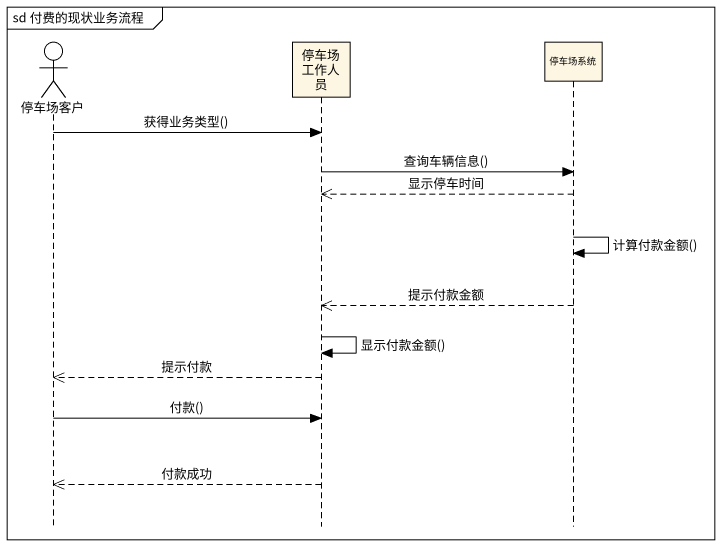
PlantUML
@startuml
mainframe sd 付费的现状业务流程
hide footbox
actor 停车场客户
participant 停车场工作人员
participant 停车场系统

停车场客户 -> 停车场工作人员 : 获得业务类型()
停车场工作人员 -> 停车场系统 : 查询车辆信息()
停车场系统 -->> 停车场工作人员 : 显示停车时间
停车场系统 -> 停车场系统 : 计算付款金额()
停车场系统 -->> 停车场工作人员 : 提示付款金额
停车场工作人员 -> 停车场工作人员 : 显示付款金额()
停车场工作人员 -->> 停车场客户 : 提示付款
停车场客户 -> 停车场工作人员 : 付款()
停车场工作人员 -->> 停车场客户 : 付款成功
@enduml
